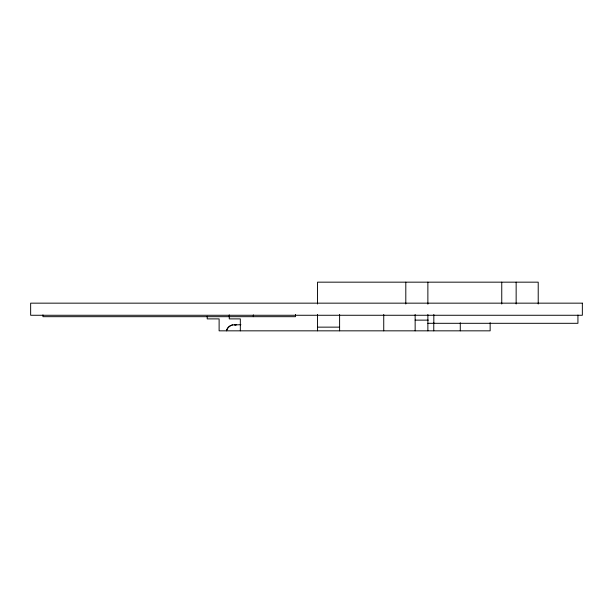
<?xml version="1.0" encoding="UTF-8"?>
<svg xmlns="http://www.w3.org/2000/svg" width="613" height="613" viewBox="0 0 613 613"><rect width="100%" height="100%" fill="white"/><g stroke="black" fill="none" stroke-linecap="round" stroke-linejoin="round"><path stroke-width="0.92" d="M232.503 324.921C229.584 325.595 227.193 327.94 226.458 330.836A8.046 8.046 0 0 1 232.503 324.921L240.901 324.721M415.147 320.132L428.295 320.132M427.874 323.304L577.936 323.304L577.936 315.067M317.534 327.143L339.602 327.143M538.214 304.025L538.214 282.164L317.534 282.164L317.534 304.025M516.146 282.164L516.146 304.025M501.756 282.164L501.756 304.025M490.147 322.66L490.147 330.836L219.117 330.836L219.117 318.89L207.194 318.89L207.194 316.247M460.279 322.76L460.279 330.836M433.828 314.477L433.828 323.304M433.766 322.76L433.766 330.836M427.874 282.164L427.874 304.171M427.874 314.477L427.874 330.836M415.147 314.477L415.147 330.836M405.806 282.164L405.806 304.025M383.738 314.477L383.738 330.836M339.602 314.477L339.602 330.836M317.534 314.477L317.534 330.836M295.466 314.477L295.466 316.683L42.948 316.683L42.948 314.883M253.338 314.883L253.338 316.683M240.334 330.836L240.334 318.89L229.262 318.89L229.262 314.883M582.35 303.159L30.65 303.159L30.65 315.266L582.35 315.266L582.35 303.159M236.036 324.921L234.266 324.721A8.046 8.046 0 0 1 236.036 324.921"/></g></svg>
